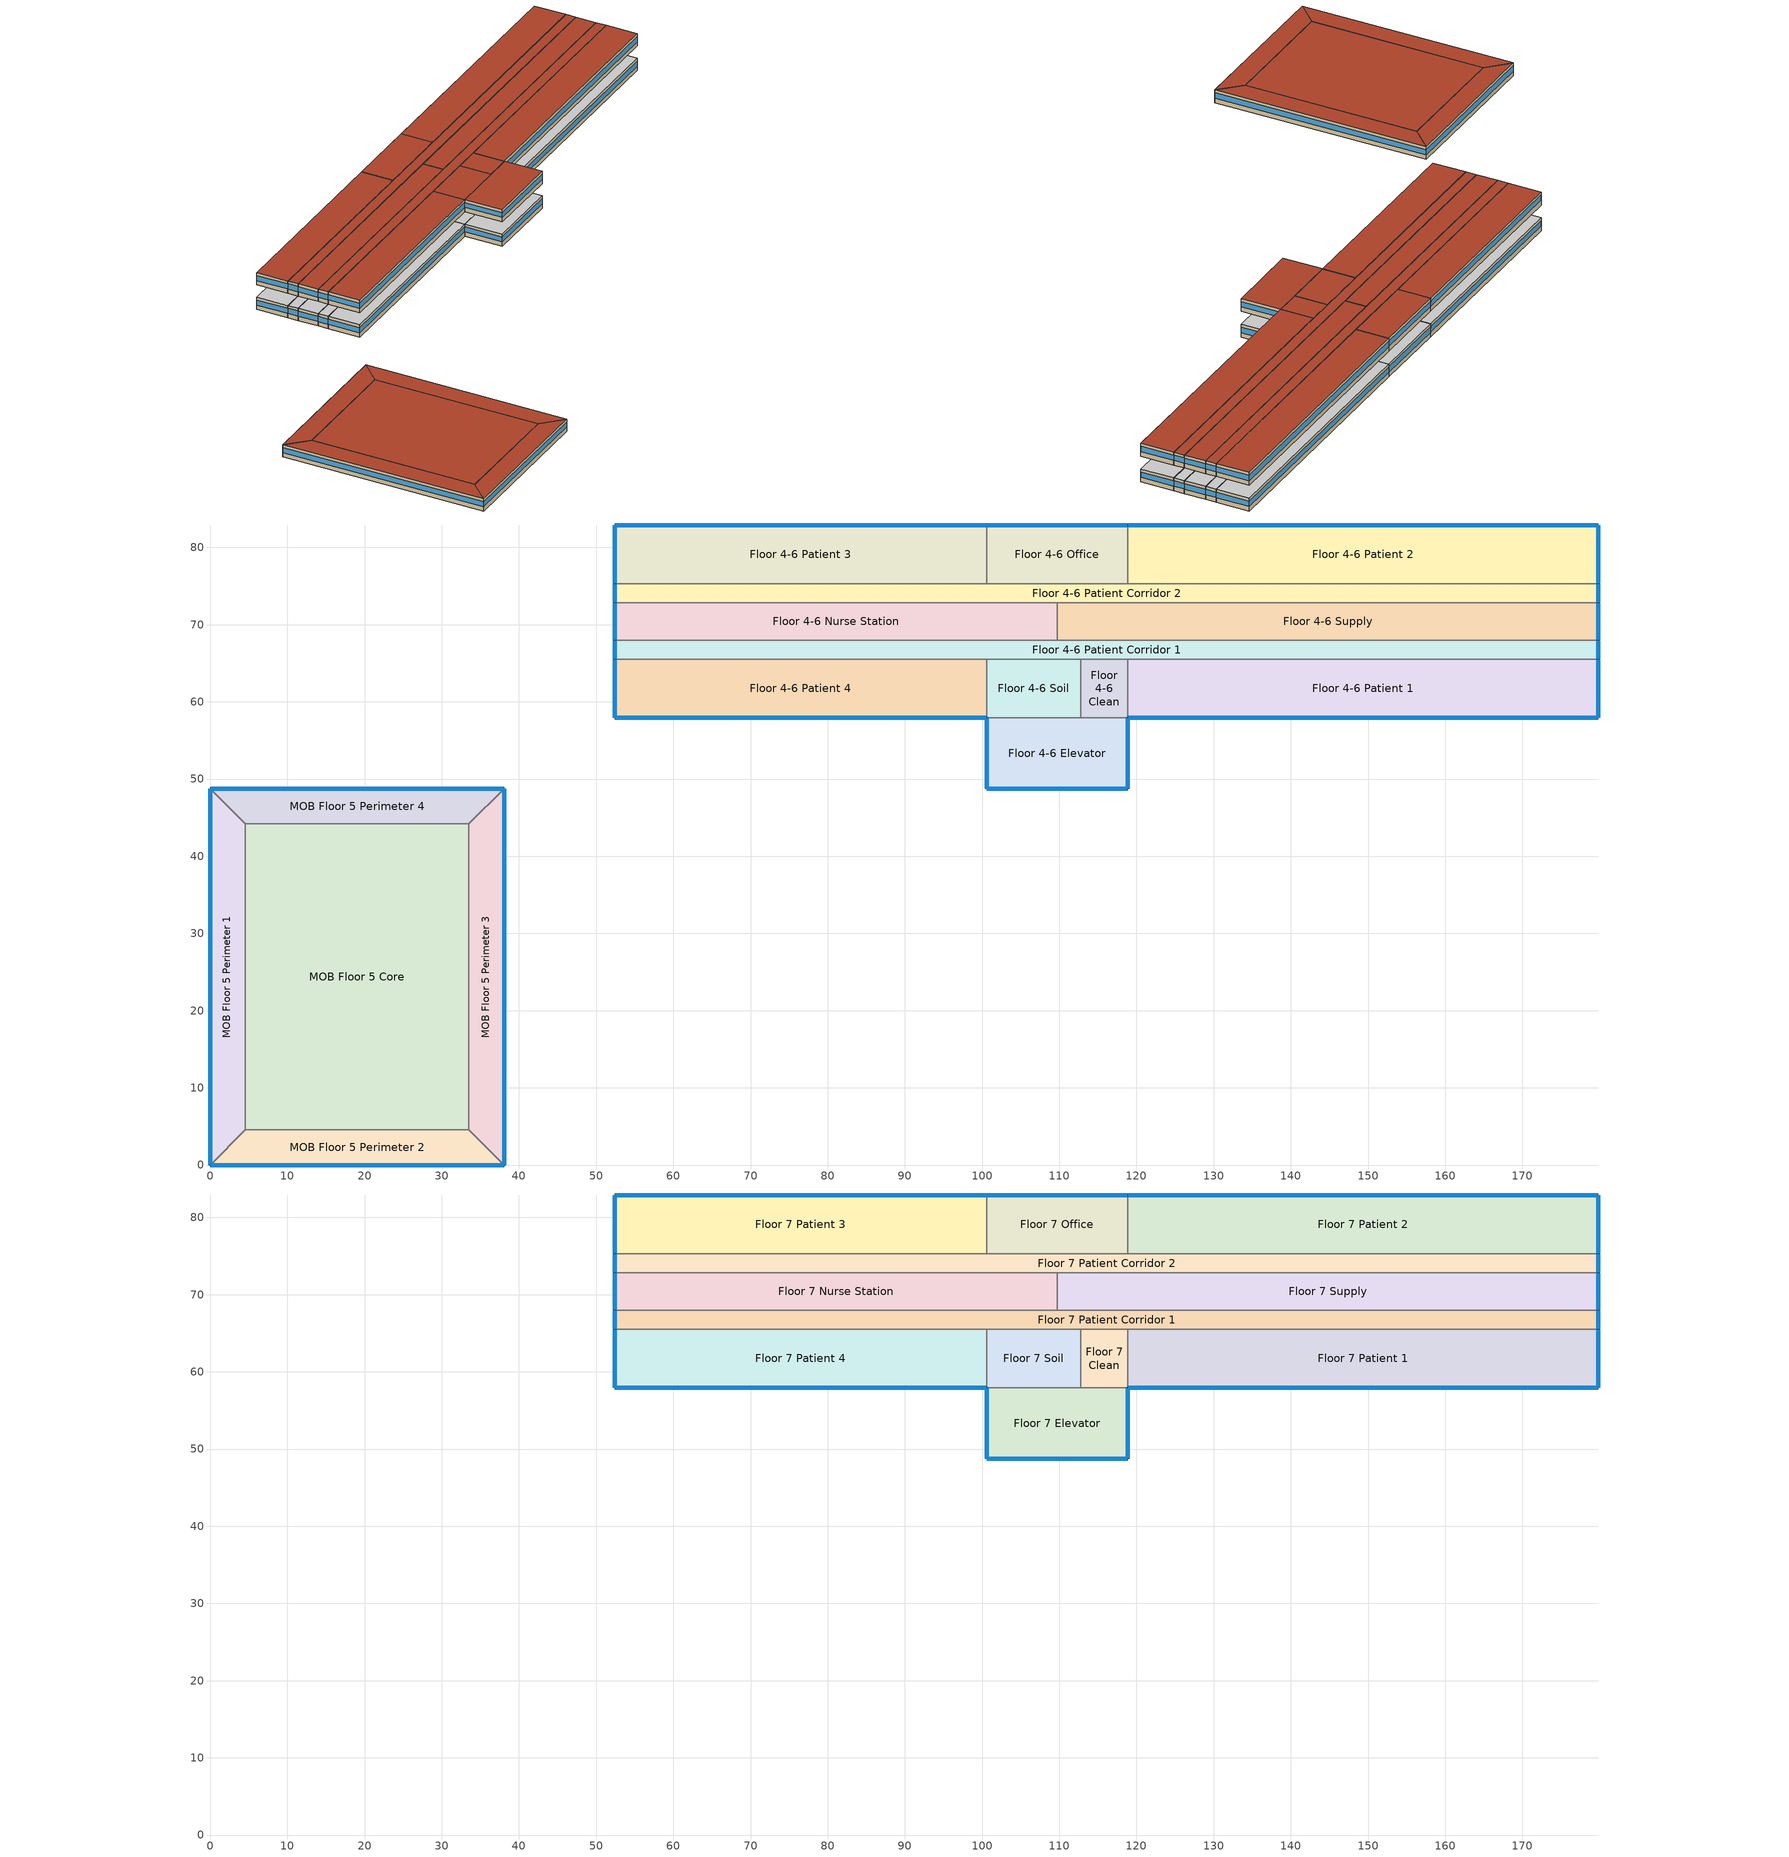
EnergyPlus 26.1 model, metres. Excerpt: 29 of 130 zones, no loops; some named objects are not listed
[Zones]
Floor 4-6 Nurse Station
 floor adiabatic (INT-FLOOR-TOPSIDE): 109.73,72.85 109.73,67.97 52.43,67.97 52.43,72.85 z12.19
 wall outside (Steel-Framed_R-13 + R-3.8 ci_Ext-wall): 52.43,72.85 52.43,67.97 z12.19:15.24
 wall adiabatic (Standard_Int-Wall): 52.43,67.97 109.73,67.97 109.73,72.85 52.43,72.85 z12.19:15.24
 window (std_window_UValue_3.237_SHGC_0.39_VT_0.495_west): 52.43,72.8 52.43,68.02 z13.29:14.54
 ceiling adiabatic (INT-FLOOR-UNDERSIDE): 52.43,72.85 52.43,67.97 109.73,67.97 109.73,72.85 z15.24
Floor 4-6 Patient 1
 floor adiabatic (INT-FLOOR-TOPSIDE): 179.83,65.53 179.83,57.91 118.87,57.91 118.87,65.53 z12.19
 wall outside (Steel-Framed_R-13 + R-3.8 ci_Ext-wall): 118.87,57.91 179.83,57.91 179.83,65.53 z12.19:15.24
 wall adiabatic (Standard_Int-Wall): 179.83,65.53 118.87,65.53 118.87,57.91 z12.19:15.24
 window (std_window_UValue_3.237_SHGC_0.39_VT_0.495): 118.92,57.91 179.78,57.91 z13.29:14.51
 window (std_window_UValue_3.237_SHGC_0.39_VT_0.495_east): 179.83,57.96 179.83,65.48 z13.29:14.53
 ceiling adiabatic (INT-FLOOR-UNDERSIDE): 118.87,65.53 118.87,57.91 179.83,57.91 179.83,65.53 z15.24
Floor 4-6 Patient Corridor 2
 floor adiabatic (INT-FLOOR-TOPSIDE): 179.83,75.29 179.83,72.85 52.43,72.85 52.43,75.29 z12.19
 wall outside (Steel-Framed_R-13 + R-3.8 ci_Ext-wall): 179.83,72.85 179.83,75.29 / 52.43,75.29 52.43,72.85 z12.19:15.24
 wall adiabatic (Standard_Int-Wall): 179.83,75.29 52.43,75.29 / 52.43,72.85 179.83,72.85 z12.19:15.24
 window (std_window_UValue_3.237_SHGC_0.39_VT_0.495_east): 179.83,72.9 179.83,75.24 z13.29:14.56
 window (std_window_UValue_3.237_SHGC_0.39_VT_0.495_west): 52.43,75.24 52.43,72.9 z13.29:14.56
 ceiling adiabatic (INT-FLOOR-UNDERSIDE): 52.43,75.29 52.43,72.85 179.83,72.85 179.83,75.29 z15.24
Floor 4-6 Soil
 floor adiabatic (INT-FLOOR-TOPSIDE): 112.78,65.53 112.78,57.91 100.58,57.91 100.58,65.53 z12.19
 wall adiabatic (Standard_Int-Wall): 100.58,57.91 112.78,57.91 112.78,65.53 100.58,65.53 100.58,57.91 z12.19:15.24
 ceiling adiabatic (INT-FLOOR-UNDERSIDE): 100.58,65.53 100.58,57.91 112.78,57.91 112.78,65.53 z15.24
Floor 4-6 Patient 3
 floor adiabatic (INT-FLOOR-TOPSIDE): 100.58,82.91 100.58,75.29 52.43,75.29 52.43,82.91 z12.19
 wall outside (Steel-Framed_R-13 + R-3.8 ci_Ext-wall): 100.58,82.91 52.43,82.91 52.43,75.29 z12.19:15.24
 wall adiabatic (Standard_Int-Wall): 52.43,75.29 100.58,75.29 100.58,82.91 z12.19:15.24
 window (std_window_UValue_3.237_SHGC_0.49_VT_0.622): 100.53,82.91 52.48,82.91 z13.29:14.51
 window (std_window_UValue_3.237_SHGC_0.39_VT_0.495_west): 52.43,82.86 52.43,75.34 z13.29:14.53
 ceiling adiabatic (INT-FLOOR-UNDERSIDE): 52.43,82.91 52.43,75.29 100.58,75.29 100.58,82.91 z15.24
Floor 4-6 Supply
 floor adiabatic (INT-FLOOR-TOPSIDE): 179.83,72.85 179.83,67.97 109.73,67.97 109.73,72.85 z12.19
 wall outside (Steel-Framed_R-13 + R-3.8 ci_Ext-wall): 179.83,67.97 179.83,72.85 z12.19:15.24
 wall adiabatic (Standard_Int-Wall): 179.83,72.85 109.73,72.85 109.73,67.97 179.83,67.97 z12.19:15.24
 window (std_window_UValue_3.237_SHGC_0.39_VT_0.495_east): 179.83,68.02 179.83,72.8 z13.29:14.54
 ceiling adiabatic (INT-FLOOR-UNDERSIDE): 109.73,72.85 109.73,67.97 179.83,67.97 179.83,72.85 z15.24
Floor 4-6 Clean
 floor adiabatic (INT-FLOOR-TOPSIDE): 118.87,65.53 118.87,57.91 112.78,57.91 112.78,65.53 z12.19
 wall adiabatic (Standard_Int-Wall): 118.87,65.53 112.78,65.53 112.78,57.91 118.87,57.91 118.87,65.53 z12.19:15.24
 ceiling adiabatic (INT-FLOOR-UNDERSIDE): 112.78,65.53 112.78,57.91 118.87,57.91 118.87,65.53 z15.24
MOB Floor 5 Perimeter 2
 floor adiabatic (INT-FLOOR-TOPSIDE): 38.1,0 0,0 4.57,4.57 33.53,4.57 z12.19
 wall outside (Steel-Framed_R-13 + R-3.8 ci_Ext-wall): 0,0 38.1,0 z12.19:15.24
 wall adiabatic (Standard_Int-Wall): 38.1,0 33.53,4.57 4.57,4.57 0,0 z12.19:15.24
 window (std_window_UValue_3.237_SHGC_0.39_VT_0.495): 0.05,0 38.05,0 z13.29:14.51
 roof outside (IEAD_R-15 ci_Roof): 4.57,4.57 0,0 38.1,0 33.53,4.57 z15.24
MOB Floor 5 Core
 floor adiabatic (INT-FLOOR-TOPSIDE): 33.53,44.2 33.53,4.57 4.57,4.57 4.57,44.2 z12.19
 wall adiabatic (Standard_Int-Wall): 4.57,4.57 33.53,4.57 33.53,44.2 4.57,44.2 4.57,4.57 z12.19:15.24
 roof outside (IEAD_R-15 ci_Roof): 4.57,44.2 4.57,4.57 33.53,4.57 33.53,44.2 z15.24
Floor 4-6 Elevator
 floor adiabatic (INT-FLOOR-TOPSIDE): 118.87,57.91 118.87,48.77 100.58,48.77 100.58,57.91 z12.19
 wall outside (Steel-Framed_R-13 + R-3.8 ci_Ext-wall): 100.58,57.91 100.58,48.77 118.87,48.77 118.87,57.91 z12.19:15.24
 wall adiabatic (Standard_Int-Wall): 118.87,57.91 100.58,57.91 z12.19:15.24
 window (std_window_UValue_3.237_SHGC_0.39_VT_0.495_west): 100.58,57.86 100.58,48.82 z13.29:14.52
 window (std_window_UValue_3.237_SHGC_0.39_VT_0.495): 100.63,48.77 118.82,48.77 z13.29:14.52
 window (std_window_UValue_3.237_SHGC_0.39_VT_0.495_east): 118.87,48.82 118.87,57.86 z13.29:14.52
 ceiling adiabatic (INT-FLOOR-UNDERSIDE): 100.58,57.91 100.58,48.77 118.87,48.77 118.87,57.91 z15.24
MOB Floor 5 Perimeter 3
 floor adiabatic (INT-FLOOR-TOPSIDE): 38.1,48.77 38.1,0 33.53,4.57 33.53,44.2 z12.19
 wall outside (Steel-Framed_R-13 + R-3.8 ci_Ext-wall): 38.1,0 38.1,48.77 z12.19:15.24
 wall adiabatic (Standard_Int-Wall): 38.1,48.77 33.53,44.2 33.53,4.57 38.1,0 z12.19:15.24
 window (std_window_UValue_3.237_SHGC_0.39_VT_0.495_east): 38.1,0.05 38.1,48.72 z13.29:14.51
 roof outside (IEAD_R-15 ci_Roof): 33.53,44.2 33.53,4.57 38.1,0 38.1,48.77 z15.24
MOB Floor 5 Perimeter 1
 floor adiabatic (INT-FLOOR-TOPSIDE): 0,48.77 4.57,44.2 4.57,4.57 0,0 z12.19
 wall outside (Steel-Framed_R-13 + R-3.8 ci_Ext-wall): 0,48.77 0,0 z12.19:15.24
 wall adiabatic (Standard_Int-Wall): 0,0 4.57,4.57 4.57,44.2 0,48.77 z12.19:15.24
 window (std_window_UValue_3.237_SHGC_0.39_VT_0.495_west): 0,48.72 0,0.05 z13.29:14.51
 roof outside (IEAD_R-15 ci_Roof): 0,48.77 0,0 4.57,4.57 4.57,44.2 z15.24
Floor 4-6 Patient 2
 floor adiabatic (INT-FLOOR-TOPSIDE): 179.83,82.91 179.83,75.29 118.87,75.29 118.87,82.91 z12.19
 wall outside (Steel-Framed_R-13 + R-3.8 ci_Ext-wall): 179.83,75.29 179.83,82.91 118.87,82.91 z12.19:15.24
 wall adiabatic (Standard_Int-Wall): 118.87,82.91 118.87,75.29 179.83,75.29 z12.19:15.24
 window (std_window_UValue_3.237_SHGC_0.39_VT_0.495_east): 179.83,75.34 179.83,82.86 z13.29:14.53
 window (std_window_UValue_3.237_SHGC_0.49_VT_0.622): 179.78,82.91 118.92,82.91 z13.29:14.51
 ceiling adiabatic (INT-FLOOR-UNDERSIDE): 118.87,82.91 118.87,75.29 179.83,75.29 179.83,82.91 z15.24
Floor 4-6 Patient Corridor 1
 floor adiabatic (INT-FLOOR-TOPSIDE): 179.83,67.97 179.83,65.53 52.43,65.53 52.43,67.97 z12.19
 wall outside (Steel-Framed_R-13 + R-3.8 ci_Ext-wall): 179.83,65.53 179.83,67.97 / 52.43,67.97 52.43,65.53 z12.19:15.24
 wall adiabatic (Standard_Int-Wall): 52.43,65.53 179.83,65.53 / 179.83,67.97 52.43,67.97 z12.19:15.24
 window (std_window_UValue_3.237_SHGC_0.39_VT_0.495_east): 179.83,65.58 179.83,67.92 z13.29:14.56
 window (std_window_UValue_3.237_SHGC_0.39_VT_0.495_west): 52.43,67.92 52.43,65.58 z13.29:14.56
 ceiling adiabatic (INT-FLOOR-UNDERSIDE): 52.43,67.97 52.43,65.53 179.83,65.53 179.83,67.97 z15.24
Floor 4-6 Office
 floor adiabatic (INT-FLOOR-TOPSIDE): 118.87,82.91 118.87,75.29 100.58,75.29 100.58,82.91 z12.19
 wall outside (Steel-Framed_R-13 + R-3.8 ci_Ext-wall): 118.87,82.91 100.58,82.91 z12.19:15.24
 wall adiabatic (Standard_Int-Wall): 100.58,82.91 100.58,75.29 118.87,75.29 118.87,82.91 z12.19:15.24
 window (std_window_UValue_3.237_SHGC_0.49_VT_0.622): 118.82,82.91 100.63,82.91 z13.29:14.52
 ceiling adiabatic (INT-FLOOR-UNDERSIDE): 100.58,82.91 100.58,75.29 118.87,75.29 118.87,82.91 z15.24
Floor 4-6 Patient 4
 floor adiabatic (INT-FLOOR-TOPSIDE): 100.58,65.53 100.58,57.91 52.43,57.91 52.43,65.53 z12.19
 wall outside (Steel-Framed_R-13 + R-3.8 ci_Ext-wall): 52.43,65.53 52.43,57.91 100.58,57.91 z12.19:15.24
 wall adiabatic (Standard_Int-Wall): 100.58,57.91 100.58,65.53 52.43,65.53 z12.19:15.24
 window (std_window_UValue_3.237_SHGC_0.39_VT_0.495_west): 52.43,65.48 52.43,57.96 z13.29:14.53
 window (std_window_UValue_3.237_SHGC_0.39_VT_0.495): 52.48,57.91 100.53,57.91 z13.29:14.51
 ceiling adiabatic (INT-FLOOR-UNDERSIDE): 52.43,65.53 52.43,57.91 100.58,57.91 100.58,65.53 z15.24
MOB Floor 5 Perimeter 4
 floor adiabatic (INT-FLOOR-TOPSIDE): 38.1,48.77 33.53,44.2 4.57,44.2 0,48.77 z12.19
 wall outside (Steel-Framed_R-13 + R-3.8 ci_Ext-wall): 38.1,48.77 0,48.77 z12.19:15.24
 wall adiabatic (Standard_Int-Wall): 0,48.77 4.57,44.2 33.53,44.2 38.1,48.77 z12.19:15.24
 window (std_window_UValue_3.237_SHGC_0.49_VT_0.622): 38.05,48.77 0.05,48.77 z13.29:14.51
 roof outside (IEAD_R-15 ci_Roof): 0,48.77 4.57,44.2 33.53,44.2 38.1,48.77 z15.24
Floor 7 Clean
 floor adiabatic (INT-FLOOR-TOPSIDE): 118.87,65.53 118.87,57.91 112.78,57.91 112.78,65.53 z18.29
 wall adiabatic (Standard_Int-Wall): 112.78,65.53 112.78,57.91 118.87,57.91 118.87,65.53 112.78,65.53 z18.29:21.34
 roof outside (IEAD_R-15 ci_Roof): 112.78,65.53 112.78,57.91 118.87,57.91 118.87,65.53 z21.34
Floor 7 Patient 2
 floor adiabatic (INT-FLOOR-TOPSIDE): 179.83,82.91 179.83,75.29 118.87,75.29 118.87,82.91 z18.29
 wall outside (Steel-Framed_R-13 + R-3.8 ci_Ext-wall): 179.83,75.29 179.83,82.91 118.87,82.91 z18.29:21.34
 wall adiabatic (Standard_Int-Wall): 118.87,82.91 118.87,75.29 179.83,75.29 z18.29:21.34
 window (std_window_UValue_3.237_SHGC_0.39_VT_0.495_east): 179.83,75.34 179.83,82.86 z19.39:20.62
 window (std_window_UValue_3.237_SHGC_0.49_VT_0.622): 179.78,82.91 118.92,82.91 z19.39:20.61
 roof outside (IEAD_R-15 ci_Roof): 118.87,82.91 118.87,75.29 179.83,75.29 179.83,82.91 z21.34
Floor 7 Soil
 floor adiabatic (INT-FLOOR-TOPSIDE): 112.78,65.53 112.78,57.91 100.58,57.91 100.58,65.53 z18.29
 wall adiabatic (Standard_Int-Wall): 112.78,57.91 112.78,65.53 100.58,65.53 100.58,57.91 112.78,57.91 z18.29:21.34
 roof outside (IEAD_R-15 ci_Roof): 100.58,65.53 100.58,57.91 112.78,57.91 112.78,65.53 z21.34
Floor 7 Nurse Station
 floor adiabatic (INT-FLOOR-TOPSIDE): 109.73,72.85 109.73,67.97 52.43,67.97 52.43,72.85 z18.29
 wall outside (Steel-Framed_R-13 + R-3.8 ci_Ext-wall): 52.43,72.85 52.43,67.97 z18.29:21.34
 wall adiabatic (Standard_Int-Wall): 52.43,67.97 109.73,67.97 109.73,72.85 52.43,72.85 z18.29:21.34
 window (std_window_UValue_3.237_SHGC_0.39_VT_0.495_west): 52.43,72.8 52.43,68.02 z19.39:20.63
 roof outside (IEAD_R-15 ci_Roof): 52.43,72.85 52.43,67.97 109.73,67.97 109.73,72.85 z21.34
Floor 7 Supply
 floor adiabatic (INT-FLOOR-TOPSIDE): 179.83,72.85 179.83,67.97 109.73,67.97 109.73,72.85 z18.29
 wall outside (Steel-Framed_R-13 + R-3.8 ci_Ext-wall): 179.83,67.97 179.83,72.85 z18.29:21.34
 wall adiabatic (Standard_Int-Wall): 179.83,72.85 109.73,72.85 109.73,67.97 179.83,67.97 z18.29:21.34
 window (std_window_UValue_3.237_SHGC_0.39_VT_0.495_east): 179.83,68.02 179.83,72.8 z19.39:20.63
 roof outside (IEAD_R-15 ci_Roof): 109.73,72.85 109.73,67.97 179.83,67.97 179.83,72.85 z21.34
Floor 7 Patient 3
 floor adiabatic (INT-FLOOR-TOPSIDE): 100.58,82.91 100.58,75.29 52.43,75.29 52.43,82.91 z18.29
 wall outside (Steel-Framed_R-13 + R-3.8 ci_Ext-wall): 100.58,82.91 52.43,82.91 52.43,75.29 z18.29:21.34
 wall adiabatic (Standard_Int-Wall): 52.43,75.29 100.58,75.29 100.58,82.91 z18.29:21.34
 window (std_window_UValue_3.237_SHGC_0.49_VT_0.622): 100.53,82.91 52.48,82.91 z19.39:20.61
 window (std_window_UValue_3.237_SHGC_0.39_VT_0.495_west): 52.43,82.86 52.43,75.34 z19.39:20.62
 roof outside (IEAD_R-15 ci_Roof): 52.43,82.91 52.43,75.29 100.58,75.29 100.58,82.91 z21.34
Floor 7 Patient 4
 floor adiabatic (INT-FLOOR-TOPSIDE): 100.58,65.53 100.58,57.91 52.43,57.91 52.43,65.53 z18.29
 wall outside (Steel-Framed_R-13 + R-3.8 ci_Ext-wall): 52.43,65.53 52.43,57.91 100.58,57.91 z18.29:21.34
 wall adiabatic (Standard_Int-Wall): 100.58,57.91 100.58,65.53 52.43,65.53 z18.29:21.34
 window (std_window_UValue_3.237_SHGC_0.39_VT_0.495_west): 52.43,65.48 52.43,57.96 z19.39:20.62
 window (std_window_UValue_3.237_SHGC_0.39_VT_0.495): 52.48,57.91 100.53,57.91 z19.39:20.61
 roof outside (IEAD_R-15 ci_Roof): 52.43,65.53 52.43,57.91 100.58,57.91 100.58,65.53 z21.34
Floor 7 Office
 floor adiabatic (INT-FLOOR-TOPSIDE): 118.87,82.91 118.87,75.29 100.58,75.29 100.58,82.91 z18.29
 wall outside (Steel-Framed_R-13 + R-3.8 ci_Ext-wall): 118.87,82.91 100.58,82.91 z18.29:21.34
 wall adiabatic (Standard_Int-Wall): 100.58,82.91 100.58,75.29 118.87,75.29 118.87,82.91 z18.29:21.34
 window (std_window_UValue_3.237_SHGC_0.49_VT_0.622): 118.82,82.91 100.63,82.91 z19.39:20.61
 roof outside (IEAD_R-15 ci_Roof): 100.58,82.91 100.58,75.29 118.87,75.29 118.87,82.91 z21.34
Floor 7 Patient Corridor 1
 floor adiabatic (INT-FLOOR-TOPSIDE): 179.83,67.97 179.83,65.53 52.43,65.53 52.43,67.97 z18.29
 wall outside (Steel-Framed_R-13 + R-3.8 ci_Ext-wall): 179.83,65.53 179.83,67.97 / 52.43,67.97 52.43,65.53 z18.29:21.34
 wall adiabatic (Standard_Int-Wall): 179.83,67.97 52.43,67.97 / 52.43,65.53 179.83,65.53 z18.29:21.34
 window (std_window_UValue_3.237_SHGC_0.39_VT_0.495_east): 179.83,65.58 179.83,67.92 z19.39:20.66
 window (std_window_UValue_3.237_SHGC_0.39_VT_0.495_west): 52.43,67.92 52.43,65.58 z19.39:20.66
 roof outside (IEAD_R-15 ci_Roof): 52.43,67.97 52.43,65.53 179.83,65.53 179.83,67.97 z21.34
Floor 7 Patient 1
 floor adiabatic (INT-FLOOR-TOPSIDE): 179.83,65.53 179.83,57.91 118.87,57.91 118.87,65.53 z18.29
 wall outside (Steel-Framed_R-13 + R-3.8 ci_Ext-wall): 118.87,57.91 179.83,57.91 179.83,65.53 z18.29:21.34
 wall adiabatic (Standard_Int-Wall): 179.83,65.53 118.87,65.53 118.87,57.91 z18.29:21.34
 window (std_window_UValue_3.237_SHGC_0.39_VT_0.495): 118.92,57.91 179.78,57.91 z19.39:20.61
 window (std_window_UValue_3.237_SHGC_0.39_VT_0.495_east): 179.83,57.96 179.83,65.48 z19.39:20.62
 roof outside (IEAD_R-15 ci_Roof): 118.87,65.53 118.87,57.91 179.83,57.91 179.83,65.53 z21.34
Floor 7 Patient Corridor 2
 floor adiabatic (INT-FLOOR-TOPSIDE): 179.83,75.29 179.83,72.85 52.43,72.85 52.43,75.29 z18.29
 wall outside (Steel-Framed_R-13 + R-3.8 ci_Ext-wall): 179.83,72.85 179.83,75.29 / 52.43,75.29 52.43,72.85 z18.29:21.34
 wall adiabatic (Standard_Int-Wall): 52.43,72.85 179.83,72.85 / 179.83,75.29 52.43,75.29 z18.29:21.34
 window (std_window_UValue_3.237_SHGC_0.39_VT_0.495_east): 179.83,72.9 179.83,75.24 z19.39:20.66
 window (std_window_UValue_3.237_SHGC_0.39_VT_0.495_west): 52.43,75.24 52.43,72.9 z19.39:20.66
 roof outside (IEAD_R-15 ci_Roof): 52.43,75.29 52.43,72.85 179.83,72.85 179.83,75.29 z21.34
Floor 7 Elevator
 floor adiabatic (INT-FLOOR-TOPSIDE): 118.87,57.91 118.87,48.77 100.58,48.77 100.58,57.91 z18.29
 wall outside (Steel-Framed_R-13 + R-3.8 ci_Ext-wall): 100.58,57.91 100.58,48.77 118.87,48.77 118.87,57.91 z18.29:21.34
 wall adiabatic (Standard_Int-Wall): 118.87,57.91 100.58,57.91 z18.29:21.34
 window (std_window_UValue_3.237_SHGC_0.39_VT_0.495_west): 100.58,57.86 100.58,48.82 z19.39:20.62
 window (std_window_UValue_3.237_SHGC_0.39_VT_0.495): 100.63,48.77 118.82,48.77 z19.39:20.61
 window (std_window_UValue_3.237_SHGC_0.39_VT_0.495_east): 118.87,48.82 118.87,57.86 z19.39:20.62
 roof outside (IEAD_R-15 ci_Roof): 100.58,57.91 100.58,48.77 118.87,48.77 118.87,57.91 z21.34
[Building]
Large Hospital TSD Baseline Model: Loads convergence tolerance value=0.04; Maximum number of warmup days=25; Minimum number of warmup days=6; North axis=0; Solar distribution=FullInteriorAndExterior; Temperature convergence tolerance value=0.2; Terrain=City
[Site:GroundTemperature:BuildingSurface]
19.527, 19.502, 19.536, 19.598, 20.002, 21.64, 22.225, 22.375, 21.449, 20.121, 19.802, 19.633
[Site:Location]
USA IL-CHICAGO-OHARE: Elevation=190; Latitude=41.77; Longitude=-87.75; Time zone=-6
[Site:WaterMainsTemperature]
Annual average outdoor air temperature=9.69; Calculation method=Correlation; Maximum difference in monthly average outdoor air temperatures=28.1
[SizingPeriod:DesignDay] Barometric pressure=99063; Day of month=21; Daylight saving time indicator=No; Humidity condition type=WetBulb; Rain indicator=No; Snow indicator=No; Solar model indicator=ASHRAEClearSky
Name | Daily dry bulb temperature range | Day type | Maximum dry bulb temperature | Month | Sky clearness | Wetbulb or dewpoint at maximum dry bulb | Wind direction | Wind speed
CHICAGO Ann Clg .4% Condns DB=>MWB | 10.7 | SummerDesignDay | 33.2 | 7 | 1 | 23.8 | 230 | 5.3
CHICAGO Ann Clg .4% Condns WB=>MDB | 10.7 | SummerDesignDay | 31.2 | 7 | 1 | 25.5 | 230 | 5.3
CHICAGO Ann Htg 99.6% Condns DB | 0 | WinterDesignDay | -20.6 | 1 | 0 | -20.6 | 270 | 4.9
[Construction]
IEAD_R-15 ci_Roof: Roof Membrane, Roof Insulation, Metal Decking
INT-FLOOR-TOPSIDE: Std MAT-CC05 4  MW CONCRETE, Std CP02 CARPET PAD
INT-FLOOR-UNDERSIDE: Std CP02 CARPET PAD, Std MAT-CC05 4  MW CONCRETE
InteriorFurnishings: Std Wood 6inch
Standard_Int-Wall: GP01 1/2 GYPSUM, GP01 1/2 GYPSUM
Steel-Framed_R-13 + R-3.8 ci_Ext-wall: MAT-SHEATH, Wall Insulation [6], 1/2IN Gypsum
std_window_UValue_3.237_SHGC_0.39_VT_0.495; std_window_UValue_3.237_SHGC_0.39_VT_0.495_east; std_window_UValue_3.237_SHGC_0.39_VT_0.495_west: Theoretical Glass [131]
std_window_UValue_3.237_SHGC_0.49_VT_0.622: Theoretical Glass [132]
[Material] Thermal absorptance=0.9
Name | Conductivity | Density | Roughness | Solar absorptance | Specific heat | Thickness | Visible absorptance
1/2IN Gypsum | 0.16 | 784.9 | Smooth | 0.92 | 830 | 0.0127 | 0.92
GP01 1/2 GYPSUM | 0.16 | 800 | Smooth | 0.7 | 1090 | 0.0127 | 0.5
Metal Decking | 45.006 | 7680 | MediumSmooth | 0.7 | 418.4 | 0.0015 | 0.3
Roof Insulation | 0.049 | 265 | MediumRough | 0.7 | 836.8 | 0.125 | 0.7
Roof Membrane | 0.16 | 1121.29 | VeryRough | 0.7 | 1460 | 0.0095 | 0.7
Std MAT-CC05 4  MW CONCRETE | 0.858 | 1968 | Rough | 0.7 | 836.8 | 0.1 | 0.2
Std Wood 6inch | 0.12 | 540 | MediumSmooth | 0.7 | 1210 | 0.15 | 0.7
Wall Insulation [6] | 0.045 | 265 | MediumRough | 0.7 | 836.8 | 0.0678 | 0.7
[Material:NoMass] Solar absorptance=0.7; Thermal absorptance=0.9
Name | Roughness | Thermal resistance | Visible absorptance
MAT-SHEATH | Rough | 0.3626 | 0.7
Std CP02 CARPET PAD | VeryRough | 0.21648 | 0.8
[WindowMaterial:Glazing] Back side infrared hemispherical emissivity=0.9; Conductivity=0.0199; Dirt correction factor for solar and visible transmittance=1; Front side infrared hemispherical emissivity=0.9; Infrared transmittance at normal incidence=0; Optical data type=SpectralAverage; Solar diffusing=No; Thickness=0.003
Name | Back side solar reflectance at normal incidence | Back side visible reflectance at normal incidence | Front side solar reflectance at normal incidence | Front side visible reflectance at normal incidence | Solar transmittance at normal incidence | Visible transmittance at normal incidence
Theoretical Glass [131] | 0.5668 | 0.455 | 0.5668 | 0.455 | 0.3832 | 0.495
Theoretical Glass [132] | 0.4674 | 0.3284 | 0.4674 | 0.3284 | 0.4826 | 0.6216
[ElectricEquipment] Design level calculation method=EquipmentLevel; End use subcategory=General; Fraction latent=0; Fraction lost=0; Fraction radiant=0.5
Name | Design level | Schedule | Zone or zonelist or space or spacelist
Floor 4-6 Clean_ElecPlug_Equip | 1000.1 | BLDG_EQUIP_SCH_24_7 | Floor 4-6 Clean
Floor 4-6 Elevator_ElecPlug_Equip | 180.6035 | BLDG_EQUIP_SCH_24_7 | Floor 4-6 Elevator
Floor 4-6 Nurse Station_ElecPlug_Equip | 751.7268 | BLDG_EQUIP_SCH_24_7 | Floor 4-6 Nurse Station
Floor 4-6 Nurse Station_ElecProcess_Equip | 1503.45 | BLDG_EQUIP_SCH_24_7 | Floor 4-6 Nurse Station
Floor 4-6 Office_ElecPlug_Equip | 749.7275 | BLDG_EQUIP_SCH_OFFICE | Floor 4-6 Office
Floor 4-6 Patient 1_ElecPlug_Equip | 4998.18 | BLDG_EQUIP_SCH_24_7 | Floor 4-6 Patient 1
Floor 4-6 Patient 2_ElecPlug_Equip | 4998.18 | BLDG_EQUIP_SCH_24_7 | Floor 4-6 Patient 2
Floor 4-6 Patient 3_ElecPlug_Equip | 3948.565 | BLDG_EQUIP_SCH_24_7 | Floor 4-6 Patient 3
Floor 4-6 Patient 4_ElecPlug_Equip | 3948.565 | BLDG_EQUIP_SCH_24_7 | Floor 4-6 Patient 4
Floor 4-6 Patient Corridor 1_ElecPlug_Equip | 335.5201 | BLDG_EQUIP_SCH_24_7 | Floor 4-6 Patient Corridor 1
Floor 4-6 Patient Corridor 2_ElecPlug_Equip | 335.5201 | BLDG_EQUIP_SCH_24_7 | Floor 4-6 Patient Corridor 2
Floor 4-6 Supply_ElecPlug_Equip | 3678.66 | BLDG_EQUIP_SCH_24_7 | Floor 4-6 Supply
Floor 7 Clean_ElecPlug_Equip | 1000.1 | BLDG_EQUIP_SCH_24_7 | Floor 7 Clean
Floor 7 Elevator_ElecPlug_Equip | 180.6035 | BLDG_EQUIP_SCH_24_7 | Floor 7 Elevator
Floor 7 Nurse Station_ElecPlug_Equip | 751.7268 | BLDG_EQUIP_SCH_24_7 | Floor 7 Nurse Station
Floor 7 Nurse Station_ElecProcess_Equip | 1503.45 | BLDG_EQUIP_SCH_24_7 | Floor 7 Nurse Station
Floor 7 Office_ElecPlug_Equip | 749.7275 | BLDG_EQUIP_SCH_OFFICE | Floor 7 Office
Floor 7 Patient 1_ElecPlug_Equip | 4998.18 | BLDG_EQUIP_SCH_24_7 | Floor 7 Patient 1
Floor 7 Patient 2_ElecPlug_Equip | 4998.18 | BLDG_EQUIP_SCH_24_7 | Floor 7 Patient 2
Floor 7 Patient 3_ElecPlug_Equip | 3948.565 | BLDG_EQUIP_SCH_24_7 | Floor 7 Patient 3
Floor 7 Patient 4_ElecPlug_Equip | 3948.565 | BLDG_EQUIP_SCH_24_7 | Floor 7 Patient 4
Floor 7 Patient Corridor 1_ElecPlug_Equip | 335.5201 | BLDG_EQUIP_SCH_24_7 | Floor 7 Patient Corridor 1
Floor 7 Patient Corridor 2_ElecPlug_Equip | 335.5201 | BLDG_EQUIP_SCH_24_7 | Floor 7 Patient Corridor 2
Floor 7 Supply_ElecPlug_Equip | 3678.66 | BLDG_EQUIP_SCH_24_7 | Floor 7 Supply
MOB Floor 5 Core_ElecPlug_Equip | 6172.76 | BLDG_EQUIP_SCH_OFFICE | MOB Floor 5 Core
MOB Floor 5 Perimeter 1_ElecPlug_Equip | 1087.1 | BLDG_EQUIP_SCH_OFFICE | MOB Floor 5 Perimeter 1
MOB Floor 5 Perimeter 2_ElecPlug_Equip | 824.7003 | BLDG_EQUIP_SCH_OFFICE | MOB Floor 5 Perimeter 2
MOB Floor 5 Perimeter 3_ElecPlug_Equip | 1087.1 | BLDG_EQUIP_SCH_OFFICE | MOB Floor 5 Perimeter 3
MOB Floor 5 Perimeter 4_ElecPlug_Equip | 824.7003 | BLDG_EQUIP_SCH_OFFICE | MOB Floor 5 Perimeter 4
[EnergyManagementSystem:OutputVariable] Update frequency=ZoneTimestep
Name | Ems program or subroutine | Ems variable | Type of data in variable | Units
Floor 7 Patient 3 Reheat Energy | Flr_7_Pat_3_Coil_Reheat_Energy_Program | Flr_7_Pat_3_RE | Summed | J
Floor 7 Patient 4 Reheat Energy | Flr_7_Pat_4_Coil_Reheat_Energy_Program | Flr_7_Pat_4_RE | Summed | J
Floor 7 Patient Corridor 1 Reheat Energy | Flr_7_PatCor1_Coil_Reheat_Energy_Program | Flr_7_PatCor1_RE | Summed | J
Floor 7 Patient Corridor 2 Reheat Energy | Flr_7_PatCor2_Coil_Reheat_Energy_Program | Flr_7_PatCor2_RE | Summed | J
Floor 7 Soil Reheat Energy | Flr_7_Soil_Coil_Reheat_Energy_Program | Flr_7_Soil_RE | Summed | J
Floor 7 Supply Reheat Energy | Flr_7_Supply_Coil_Reheat_Energy_Program | Flr_7_Supply_RE | Summed | J
Flr_1_Cafe_DT2 | Flr_1_Cafe_Coil_Reheat_Energy_Program | Flr_1_Cafe_DT2 | Averaged | deltaC
Flr_1_Clean_DT2 | Flr_1_Clean_Coil_Reheat_Energy_Program | Flr_1_Clean_DT2 | Averaged | deltaC
Flr_1_Conf_DT2 | Flr_1_Conf_Coil_Reheat_Energy_Program | Flr_1_Conf_DT2 | Averaged | deltaC
Flr_1_Dining_DT2 | Flr_1_Dining_Coil_Reheat_Energy_Program | Flr_1_Dining_DT2 | Averaged | deltaC
Flr_1_Elev_DT2 | Flr_1_Elev_Coil_Reheat_Energy_Program | Flr_1_Elev_DT2 | Averaged | deltaC
Flr_1_Exam_DT2 | Flr_1_Exam_Coil_Reheat_Energy_Program | Flr_1_Exam_DT2 | Averaged | deltaC
Flr_1_FStor_DT2 | Flr_1_FStor_Coil_Reheat_Energy_Program | Flr_1_FStor_DT2 | Averaged | deltaC
Flr_1_GStor_DT2 | Flr_1_GStor_Coil_Reheat_Energy_Program | Flr_1_GStor_DT2 | Averaged | deltaC
Flr_1_Image_DT2 | Flr_1_Image_Coil_Reheat_Energy_Program | Flr_1_Image_DT2 | Averaged | deltaC
Flr_1_Kitchen_DT2 | Flr_1_Kitchen_Coil_Reheat_Energy_Program | Flr_1_Kitchen_DT2 | Averaged | deltaC
Flr_1_Lab_1_DT2 | Flr_1_Lab_1_Coil_Reheat_Energy_Program | Flr_1_Lab_1_DT2 | Averaged | deltaC
Flr_1_Lab_2_DT2 | Flr_1_Lab_2_Coil_Reheat_Energy_Program | Flr_1_Lab_2_DT2 | Averaged | deltaC
Flr_1_Laundry_DT2 | Flr_1_Laundry_Coil_Reheat_Energy_Program | Flr_1_Laundry_DT2 | Averaged | deltaC
Flr_1_Lobby_DT2 | Flr_1_Lobby_Coil_Reheat_Energy_Program | Flr_1_Lobby_DT2 | Averaged | deltaC
Flr_1_Lounge_DT2 | Flr_1_Lounge_Coil_Reheat_Energy_Program | Flr_1_Lounge_DT2 | Averaged | deltaC
Flr_1_Mech_1_DT2 | Flr_1_Mech_1_Coil_Reheat_Energy_Program | Flr_1_Mech_1_DT2 | Averaged | deltaC
Flr_1_Mech_2_DT2 | Flr_1_Mech_2_Coil_Reheat_Energy_Program | Flr_1_Mech_2_DT2 | Averaged | deltaC
Flr_1_Off3_P1_DT2 | Flr_1_Off3_P1_Coil_Reheat_Energy_Program | Flr_1_Off3_P1_DT2 | Averaged | deltaC
Flr_1_Off3_P2_DT2 | Flr_1_Off3_P2_Coil_Reheat_Energy_Program | Flr_1_Off3_P2_DT2 | Averaged | deltaC
Flr_1_Off3_P3_DT2 | Flr_1_Off3_P3_Coil_Reheat_Energy_Program | Flr_1_Off3_P3_DT2 | Averaged | deltaC
Flr_1_Off_1_DT2 | Flr_1_Off_1_Coil_Reheat_Energy_Program | Flr_1_Off_1_DT2 | Averaged | deltaC
Flr_1_Off_2_DT2 | Flr_1_Off_2_Coil_Reheat_Energy_Program | Flr_1_Off_2_DT2 | Averaged | deltaC
Flr_1_Off_3_DT2 | Flr_1_Off_3_Coil_Reheat_Energy_Program | Flr_1_Off_3_DT2 | Averaged | deltaC
Flr_1_PT_DT2 | Flr_1_PT_Coil_Reheat_Energy_Program | Flr_1_PT_DT2 | Averaged | deltaC
Flr_1_Pat_DT2 | Flr_1_Pat_Coil_Reheat_Energy_Program | Flr_1_Pat_DT2 | Averaged | deltaC
Flr_1_Pharm_DT2 | Flr_1_Pharm_Coil_Reheat_Energy_Program | Flr_1_Pharm_DT2 | Averaged | deltaC
Flr_1_Receive_DT2 | Flr_1_Receive_Coil_Reheat_Energy_Program | Flr_1_Receive_DT2 | Averaged | deltaC
Flr_1_Recep_DT2 | Flr_1_Recep_Coil_Reheat_Energy_Program | Flr_1_Recep_DT2 | Averaged | deltaC
Flr_1_Soil_DT2 | Flr_1_Soil_Coil_Reheat_Energy_Program | Flr_1_Soil_DT2 | Averaged | deltaC
Flr_1_Stor_DT2 | Flr_1_Stor_Coil_Reheat_Energy_Program | Flr_1_Stor_DT2 | Averaged | deltaC
Flr_1_Waiting_DT2 | Flr_1_Waiting_Coil_Reheat_Energy_Program | Flr_1_Waiting_DT2 | Averaged | deltaC
MOB Floor 1 Core Reheat Energy | MOB_Flr1_Core_Coil_Reheat_Energy_Program | MOB_Flr1_Core_RE | Summed | J
MOB Floor 1 Perimeter 1 Reheat Energy | MOB_Flr1_Prm1_Coil_Reheat_Energy_Program | MOB_Flr1_Prm1_RE | Summed | J
MOB Floor 1 Perimeter 2 Reheat Energy | MOB_Flr1_Prm2_Coil_Reheat_Energy_Program | MOB_Flr1_Prm2_RE | Summed | J
MOB Floor 1 Perimeter 3 Reheat Energy | MOB_Flr1_Prm3_Coil_Reheat_Energy_Program | MOB_Flr1_Prm3_RE | Summed | J
MOB Floor 2_4 Core Reheat Energy | MOB_24_Core_Coil_Reheat_Energy_Program | MOB_24_Core_RE | Summed | J
MOB Floor 2_4 Perimeter 1 Reheat Energy | MOB_24_Prm1_Coil_Reheat_Energy_Program | MOB_24_Prm1_RE | Summed | J
MOB Floor 2_4 Perimeter 2 Reheat Energy | MOB_24_Prm2_Coil_Reheat_Energy_Program | MOB_24_Prm2_RE | Summed | J
MOB Floor 2_4 Perimeter 3 Reheat Energy | MOB_24_Prm3_Coil_Reheat_Energy_Program | MOB_24_Prm3_RE | Summed | J
MOB Floor 2_4 Perimeter 4 Reheat Energy | MOB_24_Prm_4_Coil_Reheat_Energy_Program | MOB_24_Prm_4_RE | Summed | J
MOB Floor 5 Core Reheat Energy | MOB_Flr5_Core_Coil_Reheat_Energy_Program | MOB_Flr5_Core_RE | Summed | J
MOB Floor 5 Perimeter 1 Reheat Energy | MOB_Flr5_Prm1_Coil_Reheat_Energy_Program | MOB_Flr5_Prm1_RE | Summed | J
MOB Floor 5 Perimeter 2 Reheat Energy | MOB_Flr5_Prm2_Coil_Reheat_Energy_Program | MOB_Flr5_Prm2_RE | Summed | J
MOB Floor 5 Perimeter 3 Reheat Energy | MOB_Flr5_Prm3_Coil_Reheat_Energy_Program | MOB_Flr5_Prm3_RE | Summed | J
MOB Floor 5 Perimeter 4 Reheat Energy | MOB_Flr5_Prm4_Coil_Reheat_Energy_Program | MOB_Flr5_Prm4_RE | Summed | J
[Exterior:FuelEquipment]
MOB Floor 5 Perimeter 4_Building Elevators: Design level=203699; End use subcategory=General; Fuel use type=Electricity; Schedule=BLDG_ELEVATORS
[Exterior:Lights]
Exterior Facade Lighting: Control option=AstronomicalClock; Design level=11750; End use subcategory=Exterior Facade Lighting; Schedule=ALWAYS_ON
[InternalMass] Construction=InteriorFurnishings
Name | Zone or zonelist | Surface area
Floor 4-6 Clean Internal Mass | Floor 4-6 Clean | 92.903
Floor 4-6 Elevator Internal Mass | Floor 4-6 Elevator | 334.4509
Floor 4-6 Nurse Station Internal Mass | Floor 4-6 Nurse Station | 558.9047
Floor 4-6 Office Internal Mass | Floor 4-6 Office | 278.7091
Floor 4-6 Patient 1 Internal Mass | Floor 4-6 Patient 1 | 929.0304
Floor 4-6 Patient 2 Internal Mass | Floor 4-6 Patient 2 | 929.0304
Floor 4-6 Patient 3 Internal Mass | Floor 4-6 Patient 3 | 733.934
Floor 4-6 Patient 4 Internal Mass | Floor 4-6 Patient 4 | 733.934
Floor 4-6 Patient Corridor 1 Internal Mass | Floor 4-6 Patient Corridor 1 | 621.3336
Floor 4-6 Patient Corridor 2 Internal Mass | Floor 4-6 Patient Corridor 2 | 621.3336
Floor 4-6 Soil Internal Mass | Floor 4-6 Soil | 185.8061
Floor 4-6 Supply Internal Mass | Floor 4-6 Supply | 683.7664
Floor 7 Clean Internal Mass | Floor 7 Clean | 92.903
Floor 7 Elevator Internal Mass | Floor 7 Elevator | 334.4509
Floor 7 Nurse Station Internal Mass | Floor 7 Nurse Station | 558.9047
Floor 7 Office Internal Mass | Floor 7 Office | 278.7091
Floor 7 Patient 1 Internal Mass | Floor 7 Patient 1 | 929.0304
Floor 7 Patient 2 Internal Mass | Floor 7 Patient 2 | 929.0304
Floor 7 Patient 3 Internal Mass | Floor 7 Patient 3 | 733.934
Floor 7 Patient 4 Internal Mass | Floor 7 Patient 4 | 733.934
Floor 7 Patient Corridor 1 Internal Mass | Floor 7 Patient Corridor 1 | 621.3336
Floor 7 Patient Corridor 2 Internal Mass | Floor 7 Patient Corridor 2 | 621.3336
Floor 7 Soil Internal Mass | Floor 7 Soil | 185.8061
Floor 7 Supply Internal Mass | Floor 7 Supply | 683.7664
MOB Floor 5 Core Internal Mass | MOB Floor 5 Core | 2294.71
MOB Floor 5 Perimeter 1 Internal Mass | MOB Floor 5 Perimeter 1 | 404.1282
MOB Floor 5 Perimeter 2 Internal Mass | MOB Floor 5 Perimeter 2 | 306.58
MOB Floor 5 Perimeter 3 Internal Mass | MOB Floor 5 Perimeter 3 | 404.1282
MOB Floor 5 Perimeter 4 Internal Mass | MOB Floor 5 Perimeter 4 | 306.58
[Lights] Design level calculation method=LightingLevel; End use subcategory=General; Fraction radiant=0.7; Fraction replaceable=1; Fraction visible=0.2; Return air fraction=0; Return air fraction calculated from plenum temperature=No
Name | Lighting level | Schedule | Zone or zonelist or space or spacelist
Floor 4-6 Clean_Lights | 549.986 | BLDG_LIGHT_SCH_24_7 | Floor 4-6 Clean
Floor 4-6 Elevator_Lights | 2339.48 | BLDG_LIGHT_SCH_24_7 | Floor 4-6 Elevator
Floor 4-6 Nurse Station_Lights | 3006.91 | BLDG_LIGHT_SCH_24_7 | Floor 4-6 Nurse Station
Floor 4-6 Office_Lights | 1649.958 | BLDG_LIGHT_SCH_OFFICE | Floor 4-6 Office
Floor 4-6 Patient 1_Lights | 3497.8 | BLDG_LIGHT_SCH_PATIENT | Floor 4-6 Patient 1
Floor 4-6 Patient 2_Lights | 3497.8 | BLDG_LIGHT_SCH_PATIENT | Floor 4-6 Patient 2
Floor 4-6 Patient 3_Lights | 2763.26 | BLDG_LIGHT_SCH_PATIENT | Floor 4-6 Patient 3
Floor 4-6 Patient 4_Lights | 2763.26 | BLDG_LIGHT_SCH_PATIENT | Floor 4-6 Patient 4
Floor 4-6 Patient Corridor 1_Lights | 3342.77 | BLDG_LIGHT_SCH_24_7 | Floor 4-6 Patient Corridor 1
Floor 4-6 Patient Corridor 2_Lights | 3342.77 | BLDG_LIGHT_SCH_24_7 | Floor 4-6 Patient Corridor 2
Floor 4-6 Soil_Lights | 1099.972 | BLDG_LIGHT_SCH_24_7 | Floor 4-6 Soil
Floor 4-6 Supply_Lights | 5152.18 | BLDG_LIGHT_SCH_24_7 | Floor 4-6 Supply
Floor 7 Clean_Lights | 549.986 | BLDG_LIGHT_SCH_24_7 | Floor 7 Clean
Floor 7 Elevator_Lights | 2339.48 | BLDG_LIGHT_SCH_24_7 | Floor 7 Elevator
Floor 7 Nurse Station_Lights | 3006.91 | BLDG_LIGHT_SCH_24_7 | Floor 7 Nurse Station
Floor 7 Office_Lights | 1649.958 | BLDG_LIGHT_SCH_OFFICE | Floor 7 Office
Floor 7 Patient 1_Lights | 3497.8 | BLDG_LIGHT_SCH_PATIENT | Floor 7 Patient 1
Floor 7 Patient 2_Lights | 3497.8 | BLDG_LIGHT_SCH_PATIENT | Floor 7 Patient 2
Floor 7 Patient 3_Lights | 2763.26 | BLDG_LIGHT_SCH_PATIENT | Floor 7 Patient 3
Floor 7 Patient 4_Lights | 2763.26 | BLDG_LIGHT_SCH_PATIENT | Floor 7 Patient 4
Floor 7 Patient Corridor 1_Lights | 3342.77 | BLDG_LIGHT_SCH_24_7 | Floor 7 Patient Corridor 1
Floor 7 Patient Corridor 2_Lights | 3342.77 | BLDG_LIGHT_SCH_24_7 | Floor 7 Patient Corridor 2
Floor 7 Soil_Lights | 1099.972 | BLDG_LIGHT_SCH_24_7 | Floor 7 Soil
Floor 7 Supply_Lights | 5152.18 | BLDG_LIGHT_SCH_24_7 | Floor 7 Supply
MOB Floor 5 Core_Lights | 13584.7 | BLDG_LIGHT_SCH_OFFICE | MOB Floor 5 Core
MOB Floor 5 Perimeter 1_Lights | 2392.44 | BLDG_LIGHT_SCH_OFFICE | MOB Floor 5 Perimeter 1
MOB Floor 5 Perimeter 2_Lights | 1814.95 | BLDG_LIGHT_SCH_OFFICE | MOB Floor 5 Perimeter 2
MOB Floor 5 Perimeter 3_Lights | 2392.44 | BLDG_LIGHT_SCH_OFFICE | MOB Floor 5 Perimeter 3
MOB Floor 5 Perimeter 4_Lights | 1814.95 | BLDG_LIGHT_SCH_OFFICE | MOB Floor 5 Perimeter 4
[People] Activity level schedule=ACTIVITY_SCH; Air velocity schedule=AIR_VELO_SCH; Clothing insulation calculation method=ClothingInsulationSchedule; Clothing insulation schedule=CLOTHING_SCH; Enable ashrae 55 comfort warnings=No; Fraction radiant=0.3; Mean radiant temperature calculation type=EnclosureAveraged; Number of people calculation method=People; Sensible heat fraction=Autocalculate; Thermal comfort model 1 type=Fanger; Work efficiency schedule=WORK_EFF_SCH
Name | Number of people | Number of people schedule | Zone or zonelist or space or spacelist
Floor 4-6 Clean People | 2.4991 | BLDG_OCC_SCH_24_7 | Floor 4-6 Clean
Floor 4-6 Elevator People | 53.9971 | BLDG_OCC_SCH_24_7 | Floor 4-6 Elevator
Floor 4-6 Nurse Station People | 15.0345 | BLDG_OCC_SCH_24_7 | Floor 4-6 Nurse Station
Floor 4-6 Office People | 7.4973 | BLDG_OCC_SCH_OFFICE | Floor 4-6 Office
Floor 4-6 Patient 1 People | 24.9909 | BLDG_OCC_SCH_PATIENT | Floor 4-6 Patient 1
Floor 4-6 Patient 2 People | 24.9909 | BLDG_OCC_SCH_PATIENT | Floor 4-6 Patient 2
Floor 4-6 Patient 3 People | 19.7428 | BLDG_OCC_SCH_PATIENT | Floor 4-6 Patient 3
Floor 4-6 Patient 4 People | 19.7428 | BLDG_OCC_SCH_PATIENT | Floor 4-6 Patient 4
Floor 4-6 Soil People | 4.9982 | BLDG_OCC_SCH_24_7 | Floor 4-6 Soil
Floor 7 Clean People | 2.4991 | BLDG_OCC_SCH_24_7 | Floor 7 Clean
Floor 7 Elevator People | 53.9971 | BLDG_OCC_SCH_24_7 | Floor 7 Elevator
Floor 7 Nurse Station People | 15.0345 | BLDG_OCC_SCH_24_7 | Floor 7 Nurse Station
Floor 7 Office People | 7.4973 | BLDG_OCC_SCH_OFFICE | Floor 7 Office
Floor 7 Patient 1 People | 24.9909 | BLDG_OCC_SCH_PATIENT | Floor 7 Patient 1
Floor 7 Patient 2 People | 24.9909 | BLDG_OCC_SCH_PATIENT | Floor 7 Patient 2
Floor 7 Patient 3 People | 19.7428 | BLDG_OCC_SCH_PATIENT | Floor 7 Patient 3
Floor 7 Patient 4 People | 19.7428 | BLDG_OCC_SCH_PATIENT | Floor 7 Patient 4
Floor 7 Soil People | 4.9982 | BLDG_OCC_SCH_24_7 | Floor 7 Soil
MOB Floor 5 Core People | 61.7276 | BLDG_OCC_SCH_OFFICE | MOB Floor 5 Core
MOB Floor 5 Perimeter 1 People | 10.871 | BLDG_OCC_SCH_OFFICE | MOB Floor 5 Perimeter 1
MOB Floor 5 Perimeter 2 People | 8.247 | BLDG_OCC_SCH_OFFICE | MOB Floor 5 Perimeter 2
MOB Floor 5 Perimeter 3 People | 10.871 | BLDG_OCC_SCH_OFFICE | MOB Floor 5 Perimeter 3
MOB Floor 5 Perimeter 4 People | 8.247 | BLDG_OCC_SCH_OFFICE | MOB Floor 5 Perimeter 4
[Zone] Ceiling height=Autocalculate; Floor area=Autocalculate; Part of total floor area=Yes; Type=1
Name | Multiplier | Volume
Floor 4-6 Clean | 3 | 141.5842
Floor 4-6 Elevator | 3 | 509.7032
Floor 4-6 Nurse Station | 3 | 851.7707
Floor 4-6 Office | 3 | 424.7527
Floor 4-6 Patient 1; Floor 4-6 Patient 2 | 3 | 1415.84
Floor 4-6 Patient 3; Floor 4-6 Patient 4 | 3 | 1118.52
Floor 4-6 Patient Corridor 1; Floor 4-6 Patient Corridor 2 | 3 | 946.9124
Floor 4-6 Soil | 3 | 283.1685
Floor 4-6 Supply | 3 | 1042.06
Floor 7 Clean | 1 | 141.5842
Floor 7 Elevator | 1 | 509.7032
Floor 7 Nurse Station | 1 | 851.7707
Floor 7 Office | 1 | 424.7527
Floor 7 Patient 1; Floor 7 Patient 2 | 1 | 1415.84
Floor 7 Patient 3; Floor 7 Patient 4 | 1 | 1118.52
Floor 7 Patient Corridor 1; Floor 7 Patient Corridor 2 | 1 | 946.9124
Floor 7 Soil | 1 | 283.1685
Floor 7 Supply | 1 | 1042.06
MOB Floor 5 Core | 1 | 3497.13
MOB Floor 5 Perimeter 1; MOB Floor 5 Perimeter 3 | 1 | 615.8914
MOB Floor 5 Perimeter 2; MOB Floor 5 Perimeter 4 | 1 | 467.228
[ZoneInfiltration:DesignFlowRate] Constant term coefficient=1; Design flow rate calculation method=Flow/ExteriorWallArea; Flow rate per exterior surface area=0.000302; Schedule=INFIL_SCH; Temperature term coefficient=0; Velocity squared term coefficient=0; Velocity term coefficient=0
Name | Zone or zonelist or space or spacelist
Floor 4-6 Elevator_Infiltration | Floor 4-6 Elevator
Floor 4-6 Nurse Station_Infiltration | Floor 4-6 Nurse Station
Floor 4-6 Office_Infiltration | Floor 4-6 Office
Floor 4-6 Patient 1_Infiltration | Floor 4-6 Patient 1
Floor 4-6 Patient 2_Infiltration | Floor 4-6 Patient 2
Floor 4-6 Patient 3_Infiltration | Floor 4-6 Patient 3
Floor 4-6 Patient 4_Infiltration | Floor 4-6 Patient 4
Floor 4-6 Patient Corridor 1_Infiltration | Floor 4-6 Patient Corridor 1
Floor 4-6 Patient Corridor 2_Infiltration | Floor 4-6 Patient Corridor 2
Floor 4-6 Supply_Infiltration | Floor 4-6 Supply
Floor 7 Elevator_Infiltration | Floor 7 Elevator
Floor 7 Nurse Station_Infiltration | Floor 7 Nurse Station
Floor 7 Office_Infiltration | Floor 7 Office
Floor 7 Patient 1_Infiltration | Floor 7 Patient 1
Floor 7 Patient 2_Infiltration | Floor 7 Patient 2
Floor 7 Patient 3_Infiltration | Floor 7 Patient 3
Floor 7 Patient 4_Infiltration | Floor 7 Patient 4
Floor 7 Patient Corridor 1_Infiltration | Floor 7 Patient Corridor 1
Floor 7 Patient Corridor 2_Infiltration | Floor 7 Patient Corridor 2
Floor 7 Supply_Infiltration | Floor 7 Supply
MOB Floor 5 Perimeter 1_Infiltration | MOB Floor 5 Perimeter 1
MOB Floor 5 Perimeter 2_Infiltration | MOB Floor 5 Perimeter 2
MOB Floor 5 Perimeter 3_Infiltration | MOB Floor 5 Perimeter 3
MOB Floor 5 Perimeter 4_Infiltration | MOB Floor 5 Perimeter 4
[Schedule:Compact]
ACTIVITY_SCH: Through: 12/31, For: AllDays, Until: 24:00, 120
AIR_VELO_SCH: Through: 12/31, For: AllDays, Until: 24:00, 0.2
ALWAYS_ON: Through: 12/31, For: AllDays, Until: 24:00, 1
BLDG_ELEVATORS: Through: 12/31, For: WinterDesignDay, Until: 24:00, 0, For: AllOtherDays, Until: 07:00, 0.2, Until: 08:00, 0.5, Until: 09:00, 0.75, Until: 12:00, 1, Until: 13:00, 0.75, Until: 18:00, 1, Until: 21:00, 0.52, Until: 22:00, 0.28, Until: 24:00, 0.2
BLDG_EQUIP_SCH_24_7: Through: 12/31, For: WinterDesignDay, Until: 24:00, 0, For: AllOtherDays, Until: 04:00, 0.5, Until: 06:00, 0.8, Until: 18:00, 1, Until: 20:00, 0.8, Until: 24:00, 0.5
BLDG_EQUIP_SCH_OFFICE: Through: 12/31, For: Weekdays, Until: 07:00, 0.4, Until: 12:00, 0.9, Until: 13:00, 0.8, Until: 17:00, 0.9, Until: 18:00, 0.65, Until: 19:00, 0.5, Until: 24:00, 0.4, For: Saturday, Until: 06:00, 0.3, Until: 08:00, 0.4, Until: 12:00, 0.5, Until: 17:00, 0.35, Until: 24:00, 0.3, For: SummerDesignDay, Until: 24:00, 1, For: WinterDesignDay, Until: 24:00, 0, For: AllOtherDays, Until: 24:00, 0.3
BLDG_LIGHT_SCH_24_7: Through: 12/31, For: WinterDesignDay, Until: 24:00, 0, For: AllOtherDays, Until: 06:00, 0.8, Until: 22:00, 0.9, Until: 24:00, 0.8
BLDG_LIGHT_SCH_OFFICE: Through: 12/31, For: Weekdays, Until: 05:00, 0.05, Until: 06:00, 0.1, Until: 07:00, 0.3, Until: 19:00, 0.9, Until: 20:00, 0.5, Until: 21:00, 0.3, Until: 22:00, 0.2, Until: 23:00, 0.1, Until: 24:00, 0.05, For: Saturday, Until: 06:00, 0.05, Until: 08:00, 0.1, Until: 12:00, 0.3, Until: 17:00, 0.15, Until: 24:00, 0.05, For: SummerDesignDay, Until: 24:00, 1, For: WinterDesignDay, Until: 24:00, 0, For: AllOtherDays, Until: 24:00, 0.05
BLDG_LIGHT_SCH_PATIENT: Through: 12/31, For: WinterDesignDay, Until: 24:00, 0, For: AllOtherDays, Until: 04:00, 0.5, Until: 06:00, 0.7, Until: 18:00, 0.9, Until: 22:00, 0.7, Until: 24:00, 0.5
BLDG_OCC_SCH_24_7: Through: 12/31, For: WinterDesignDay, Until: 24:00, 0, For: AllOtherDays, Until: 04:00, 0.4, Until: 06:00, 0.65, Until: 18:00, 0.9, Until: 22:00, 0.65, Until: 24:00, 0.4
BLDG_OCC_SCH_OFFICE: Through: 12/31, For: SummerDesignDay, Until: 06:00, 0, Until: 22:00, 1, Until: 24:00, 0.05, For: WinterDesignDay, Until: 24:00, 0, For: Weekdays, Until: 05:00, 0, Until: 06:00, 0.1, Until: 07:00, 0.2, Until: 12:00, 0.95, Until: 13:00, 0.5, Until: 17:00, 0.95, Until: 19:00, 0.3, Until: 20:00, 0.1, Until: 24:00, 0.05, For: Saturday, Until: 06:00, 0, Until: 08:00, 0.1, Until: 12:00, 0.3, Until: 17:00, 0.1, Until: 24:00, 0, For: AllOtherDays, Until: 24:00, 0
BLDG_OCC_SCH_PATIENT: Through: 12/31, For: SummerDesignDay, Until: 24:00, 1, For: WinterDesignDay, Until: 24:00, 0, For: AllOtherDays, Until: 10:00, 0.7, Until: 18:00, 0.8, Until: 24:00, 0.7
CLOTHING_SCH: Through: 04/30, For: AllDays, Until: 24:00, 1, Through: 09/30, For: AllDays, Until: 24:00, 0.5, Through: 12/31, For: AllDays, Until: 24:00, 1
INFIL_SCH: Through: 12/31, For: Weekdays, Until: 24:00, 0.5, For: Saturday, Until: 24:00, 0.5, For: SummerDesignDay WinterDesignDay, Until: 24:00, 0.5, For: Sunday Holidays AllOtherDays, Until: 24:00, 0.5
WORK_EFF_SCH: Through: 12/31, For: AllDays, Until: 24:00, 0
